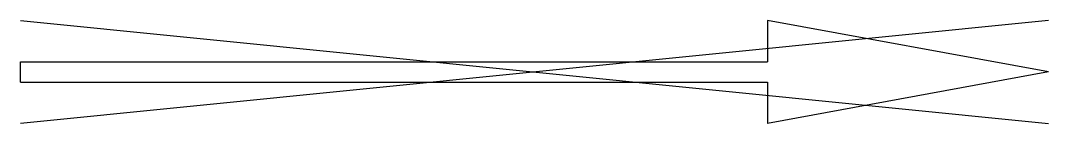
# Model space of a CAD drawing. Header units: metres. Extents: x 0 to 7.5, y -0.38 to 0.38.
import ezdxf

# ---------------------------------------------------------------- set-up
doc = ezdxf.new("R2010")
doc.units = ezdxf.units.M
doc.header["$LTSCALE"] = 0.2

msp = doc.modelspace()

# ---------------------------------------------------------------- linework, layer by layer
for p, q in [((7.5, 0.375), (0, -0.375)), ((0, 0.375), (7.5, -0.375)), ((5.45, 0.375), (5.45, 0.075)), ((7.5, 0), (5.45, 0.375)), ((0, 0.075), (5.45, 0.075)), ((0, -0.075), (0, 0.075)), ((7.5, 0), (5.45, -0.375)), ((0, -0.075), (5.45, -0.075)), ((5.45, -0.075), (5.45, -0.375))]:
    msp.add_line(p, q)

doc.saveas('drawing.dxf')
